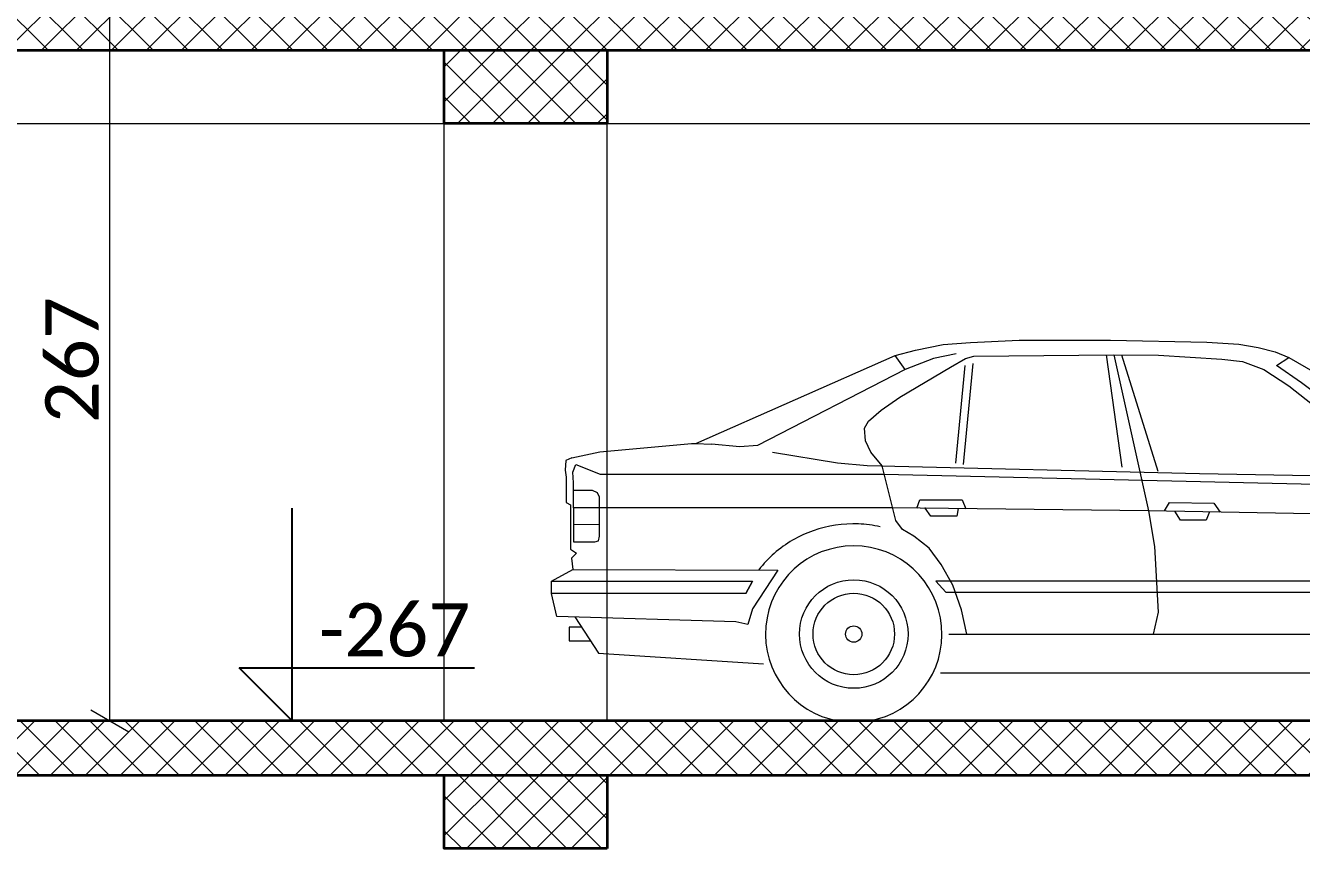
# Model space of a CAD drawing. Header units: millimetres. Extents: x -310 to 171125, y -3027 to 55843.
# Drawn here: x 135443 to 140142, y 5156 to 8187 of the extents above; entities that cross this region are included whole.
import ezdxf

# ---------------------------------------------------------------- set-up
doc = ezdxf.new("R2010")
doc.units = ezdxf.units.MM
doc.header["$MEASUREMENT"] = 0
doc.layers.add('Dimensioning - General', color=7, linetype='Continuous')
doc.layers.add('Structural - Combined', color=7, linetype='Continuous')
for name, color, linetype, lineweight, true_color in [('Dimensioning - General_Pen_No__5', 7, 'Continuous', 25, 0x40a5ff), ('Dimensioning - General_Pen_No__61', 7, 'Continuous', 20, 0x6a6a6a), ('Dimensioning - General_Pen_No__88', 7, 'Continuous', 20, 0xfd4435), ('Structural - Bearing_Pen_No__82', 7, 'Continuous', 20, 0xaaaaaa)]:
    doc.layers.add(name, color=color, linetype=linetype, lineweight=lineweight, true_color=true_color)
for name, color, linetype, lineweight in [('Structural - Bearing_Pen_No__1', 7, 'Continuous', 13), ('Structural - Bearing_Pen_No__7', 7, 'Continuous', 35), ('Structural - Combined_Pen_No__2', 8, 'Continuous', 15)]:
    doc.layers.add(name, color=color, linetype=linetype, lineweight=lineweight)
doc.layers.get('0').off()
doc.styles.add('GENERATED_STYLE_6', font='calibril.ttf')
doc.dimstyles.new('GENERATED_STYLE__1', dxfattribs={"dimtxt": 195.999997, "dimasz": 106.4, "dimexe": 0.18, "dimexo": 0.0625, "dimgap": 0.09, "dimtad": 1, "dimdec": 0, "dimlfac": 0.1, "dimzin": 0, "dimdsep": 46, "dimtxsty": 'GENERATED_STYLE_6', "dimblk": 'ARROWHEAD_2', "dimblk1": 'ARROWHEAD_2', "dimblk2": 'ARROWHEAD_2', "dimcen": 0.09, "dimse1": 1, "dimse2": 1, "dimclrd": 256, "dimclre": 256, "dimclrt": 256, "dimadec": 0, "dimazin": 0, "dimtfac": 1, "dimtdec": 4, "dimtmove": 0, "dimatfit": 3, "dimfxl": 1, "dimtolj": 1, "dimtzin": 0, "dimarcsym": 0})
pattern_1 = [(45, (0, 0), (-64.346715, 64.346715), []), (135, (0, 0), (64.346715, 64.346715), [])]

# ---------------------------------------------------------------- blocks, each defined once
blk = doc.blocks.new('Car Elev 02 16[3]', base_point=(142099.8, 5625.6))
at = {"layer": 'Structural - Combined_Pen_No__2', "color": 8, "linetype": 'Continuous', "lineweight": 15}
for p, q in [((138721, 6991.4), (138822.2, 7011.7)), ((138822.2, 7011.7), (138923.8, 7019.9)), ((138923.8, 7019.9), (139102.2, 7027.6)), ((139102.2, 7027.6), (139438.6, 7027.6)), ((139438.6, 7027.6), (139794, 7020.8)), ((139794, 7020.8), (139911.2, 7012.7)), ((139911.2, 7012.7), (139983, 7000.6)), ((137911.4, 6647.8), (138645.2, 6971)), ((138645.2, 6971), (138721, 6991.4)), ((138682.7, 6919.8), (138645.2, 6971)), ((138787.3, 6960.8), (138682.7, 6919.8)), ((138870.6, 6977.7), (138787.3, 6960.8)), ((138850, 6928.3), (138904.4, 6960.4)), ((138904.4, 6960.4), (138935.3, 6969)), ((138935.3, 6969), (139450.8, 6973.9)), ((139423.4, 6973.6), (139480.8, 6559.6)), ((139450.8, 6973.9), (139615.6, 6972.3)), ((139450.8, 6973.9), (139579, 6399.9)), ((139478.9, 6973.6), (139612.9, 6545.3)), ((139615.6, 6972.3), (139849.4, 6957.8)), ((139849.4, 6957.8), (139924.9, 6949.1)), ((139983, 7000.6), (140045.6, 6984.4)), ((140045.6, 6984.4), (140095.8, 6964.1)), ((140050.9, 6934.1), (140095.8, 6964.1)), ((140095.8, 6964.1), (140491.7, 6735.4)), ((138682.7, 6919.8), (138138.6, 6639.5)), ((138663.5, 6818.3), (138850, 6928.3)), ((138902, 6935), (138867.9, 6574.6)), ((138897.5, 6569.6), (138932.8, 6942.3)), ((139924.9, 6949.1), (140003.7, 6920.2)), ((140003.7, 6920.2), (140095.8, 6859.2)), ((140142.3, 6870.9), (140050.9, 6934.1)), ((140400.7, 6675.4), (140142.3, 6870.9)), ((138594.6, 6770.7), (138663.5, 6818.3)), ((140095.8, 6859.2), (140355.4, 6654.5)), ((138548, 6729.4), (138594.6, 6770.7)), ((138532.7, 6703.6), (138548, 6729.4)), ((138536.1, 6657.3), (138532.7, 6703.6)), ((137557.8, 6617), (137895.3, 6647.9)), ((137895.3, 6647.9), (137911.4, 6647.8)), ((137911.4, 6647.8), (137968.9, 6644.5)), ((138073.7, 6634.5), (137968.9, 6644.5)), ((138138.6, 6639.5), (138073.7, 6634.5)), ((138555.8, 6615.6), (138536.1, 6657.3)), ((137433.1, 6585.3), (137429.7, 6549.7)), ((137454.6, 6594.6), (137433.1, 6585.3)), ((137454.6, 6594.6), (137557.8, 6617)), ((138433.2, 6574.6), (138193.5, 6614.6)), ((138598, 6564.6), (138555.8, 6615.6)), ((137429.7, 6549.7), (137434.6, 6523.4)), ((137459.1, 6541.2), (137469.6, 6569.6)), ((137461.4, 6502.7), (137459.1, 6541.2)), ((137469.6, 6569.6), (137559.5, 6534.7)), ((137559.5, 6534.7), (138604.7, 6534.7)), ((138543, 6564.6), (138433.2, 6574.6)), ((139766.2, 6535.1), (138543, 6564.6)), ((138647.7, 6363.8), (138598, 6564.6)), ((138604.7, 6534.7), (140555.1, 6489.7)), ((140418.6, 6524.7), (139766.2, 6535.1)), ((137434.6, 6523.4), (137434.6, 6429.8)), ((137461.4, 6409.9), (137461.4, 6502.7)), ((137531.1, 6474.7), (137461.4, 6474.7)), ((137548.8, 6465.5), (137531.1, 6474.7)), ((137556.4, 6449.8), (137548.8, 6465.5)), ((137556.4, 6306), (137556.4, 6449.8)), ((138725.8, 6408.9), (138736.1, 6439.8)), ((138736.1, 6439.8), (138892.5, 6439.8)), ((138892.5, 6439.8), (138906.6, 6407)), ((137434.6, 6429.8), (137450.1, 6421.3)), ((137450.1, 6421.3), (137450.1, 6257.8)), ((138632.9, 6409.9), (137461.4, 6409.9)), ((137461.4, 6409.9), (137461.4, 6285)), ((139579, 6399.9), (138632.9, 6409.9)), ((138777.7, 6379.9), (138756.2, 6408.6)), ((138878, 6407.3), (138872.6, 6379.7)), ((140595.1, 6379.9), (139579, 6399.9)), ((139579, 6399.9), (139601.1, 6268.1)), ((139637.8, 6398.7), (139656.4, 6429.8)), ((139656.4, 6429.8), (139820.1, 6428)), ((139696.4, 6364.9), (139676.5, 6398)), ((139803.4, 6395.5), (139791.2, 6364.9)), ((139820.1, 6428), (139843, 6394.7)), ((137461.4, 6349.6), (137556.4, 6349.5)), ((138672.8, 6330), (138647.7, 6363.8)), ((138872.6, 6379.7), (138777.7, 6379.9)), ((139791.2, 6364.9), (139696.4, 6364.9)), ((137553, 6288.9), (137556.4, 6306)), ((138714.6, 6306), (138672.8, 6330)), ((138771.4, 6261.4), (138714.6, 6306)), ((137450.1, 6257.8), (137471.6, 6243.7)), ((137461.4, 6285), (137539.5, 6285)), ((137539.5, 6285), (137553, 6288.9)), ((138815.7, 6201.4), (138771.4, 6261.4)), ((139601.1, 6268.1), (139614.5, 6025.6)), ((137471.6, 6243.7), (137453.5, 6224.4)), ((137453.5, 6224.4), (137459.1, 6183.1)), ((137379.9, 6140.2), (137459.1, 6183.1)), ((137459.1, 6183.1), (138213.5, 6181.3)), ((138213.5, 6181.3), (138120.9, 6038.9)), ((138857.6, 6125.3), (138815.7, 6201.4)), ((137379.9, 6094.3), (137379.9, 6140.2)), ((137379.9, 6140.2), (138120.2, 6140.2)), ((138120.2, 6140.2), (138095.8, 6094.3)), ((138095.8, 6094.3), (138120.2, 6140.2)), ((140864.7, 6140.2), (138795, 6140.2)), ((138795, 6140.2), (138832.6, 6100.3)), ((138890.3, 6034.8), (138857.6, 6125.3)), ((137399.7, 6010.4), (137379.9, 6094.3)), ((138095.8, 6094.3), (137379.9, 6094.3)), ((138832.6, 6100.3), (140914.6, 6100.3)), ((138120.9, 6038.9), (138103.7, 5980.5)), ((138909.7, 5945.5), (138890.3, 6034.8)), ((139614.5, 6025.6), (139595.5, 5945.5)), ((138058.7, 5990.5), (137399.7, 6010.4)), ((137490.8, 5970.5), (137444.6, 5970.5)), ((137444.6, 5970.5), (137444.6, 5920.5)), ((137465.9, 6008.4), (137553.6, 5875.1)), ((138103.7, 5980.5), (138058.7, 5990.5)), ((138843.6, 5945.5), (140899.1, 5945.5)), ((137444.6, 5920.5), (137523.7, 5920.6)), ((137553.6, 5875.1), (138160.4, 5835.6)), ((138812.5, 5803.2), (140943.7, 5801.8)), ((138550.8, 5625.6), (138435.5, 5625.6))]:
    blk.add_line(p, q, dxfattribs=at)
for centre, radius in [((138493.4, 5945.5), 200), ((138493.4, 5945.5), 150), ((138493.2, 5945.5), 30)]:
    blk.add_circle(centre, radius, dxfattribs=at)
for centre, radius, start, end in [((138493.1, 5898.1), 453.2, 87.7686, 109.2004), ((138493.6, 5899.9), 451.3, 77.6143, 87.824), ((138487.4, 5913.3), 437, 109.1518, 131.1124), ((138493.2, 5945.4), 325, 280.2197, 259.7803), ((138471.2, 5931.7), 412.5, 131.1011, 142.5701)]:
    blk.add_arc(centre, radius, start, end, dxfattribs=at)
for p in [(138756.2, 6408.6), (138435.5, 5625.6)]:
    blk.add_point(p, dxfattribs=at)
blk = doc.blocks.new('Dimension_20', base_point=(136425, 5625.6))
at = {"layer": 'Dimensioning - General_Pen_No__5', "color": 161, "linetype": 'Continuous', "lineweight": 25, "true_color": 0x40a5ff}
for p, q in [((136425, 5625.6), (136425, 6409.6)), ((136425, 5625.6), (136229, 5821.6)), ((136229, 5821.6), (136425, 5821.6)), ((136425, 5821.6), (137095.8, 5821.6))]:
    blk.add_line(p, q, dxfattribs=at)
at = {"layer": 'Dimensioning - General_Pen_No__5', "color": 161, "lineweight": 25, "true_color": 0x40a5ff, "insert": (136523, 5860.8), "char_height": 196, "attachment_point": 7, "style": 'GENERATED_STYLE_6'}
blk.add_mtext('\\A1;{\\pql;\\fCalibri Light|b0|i0|c0|p34;-267}', dxfattribs=at)
blk = doc.blocks.new('*D152')
at = {"layer": 'Dimensioning - General_Pen_No__61', "color": 251, "linetype": 'Continuous', "lineweight": 20, "true_color": 0x6a6a6a, "transparency": 16777216}
for p, q in [((135682.9, 8336), (135822.9, 8255.2)), ((135857.9, 8295.6), (135647.9, 8295.6)), ((135752.9, 5625.6), (135752.9, 8295.6)), ((135682.9, 5666), (135822.9, 5585.2))]:
    blk.add_line(p, q, dxfattribs=at)
at = {"layer": 'Dimensioning - General_Pen_No__88', "color": 20, "lineweight": 20, "true_color": 0xfd4435, "transparency": 16777216, "insert": (135713.7, 6722.3), "char_height": 196, "attachment_point": 7, "rotation": 90, "style": 'GENERATED_STYLE_6'}
blk.add_mtext('\\A1;{\\pql;\\fCalibri Light|b0|i0|c0|p34;267}', dxfattribs=at)
blk = doc.blocks.new('ARROWHEAD_2')
at = {"color": 0, "linetype": 'Continuous', "lineweight": 0}
for p, q in [((-0.378, -0.655), (0.378, 0.655)), ((0, 0), (-1, 0))]:
    blk.add_line(p, q, dxfattribs=at)

msp = doc.modelspace()

# ---------------------------------------------------------------- hatches: boundary and pattern name
at = {"layer": 'Structural - Bearing_Pen_No__1', "linetype": 'Continuous', "lineweight": 13}
h = msp.add_hatch(dxfattribs=at)
h.set_pattern_fill('CONCRETE_BLOCK', style=0, pattern_type=2)
h.set_pattern_definition(pattern_1)
h.paths.add_polyline_path([(142585.2, 8095.6), (142585.2, 8295.6), (124443.9, 8295.6), (124443.9, 8095.6)])
h = msp.add_hatch(dxfattribs=at)
h.set_pattern_fill('CONCRETE_BLOCK', style=0, pattern_type=2)
h.set_pattern_definition(pattern_1)
h.paths.add_polyline_path([(137585.2, 7825.6), (136985.2, 7825.6), (136985.2, 8095.6), (137585.2, 8095.6)])
h = msp.add_hatch(dxfattribs=at)
h.set_pattern_fill('CONCRETE_BLOCK', style=0, pattern_type=2)
h.set_pattern_definition(pattern_1)
h.paths.add_polyline_path([(142585.2, 5425.6), (142585.2, 5625.6), (123712.1, 5625.6), (123712.1, 5425.6)])
h = msp.add_hatch(dxfattribs=at)
h.set_pattern_fill('CONCRETE_BLOCK', style=0, pattern_type=2)
h.set_pattern_definition(pattern_1)
h.paths.add_polyline_path([(137585.2, 5155.6), (136985.2, 5155.6), (136985.2, 5425.6), (137585.2, 5425.6)])

# ---------------------------------------------------------------- linework, layer by layer
at = {"layer": 'Structural - Bearing_Pen_No__1', "color": 7, "linetype": 'Continuous', "lineweight": 13}
for p, q in [((124835.2, 8095.6), (142585.2, 8095.6)), ((130185.2, 5625.6), (142585.2, 5625.6)), ((124535.1, 5425.6), (142585.2, 5425.6))]:
    msp.add_line(p, q, dxfattribs=at)
at = {"layer": 'Structural - Bearing_Pen_No__7', "color": 7, "linetype": 'Continuous', "lineweight": 35, "flags": 128}
for points in [[(142585.2, 8095.6), (142585.2, 8295.6), (124443.9, 8295.6), (124443.9, 8095.6)], [(137585.2, 7825.6), (136985.2, 7825.6), (136985.2, 8095.6), (137585.2, 8095.6)], [(142585.2, 5425.6), (142585.2, 5625.6), (123712.1, 5625.6), (123712.1, 5425.6)], [(137585.2, 5155.6), (136985.2, 5155.6), (136985.2, 5425.6), (137585.2, 5425.6)]]:
    msp.add_lwpolyline(points, close=True, dxfattribs=at)
at = {"layer": 'Structural - Bearing_Pen_No__82', "color": 253, "linetype": 'Continuous', "lineweight": 20, "true_color": 0xaaaaaa}
for p, q in [((132335.2, 7825.6), (135585.2, 7825.6)), ((135585.2, 7825.6), (136785.2, 7825.6)), ((136785.2, 7825.6), (136985.2, 7825.6)), ((136985.2, 5625.6), (136985.2, 7825.6)), ((137585.2, 7825.6), (141785.2, 7825.6)), ((137585.2, 5625.6), (137585.2, 7825.6))]:
    msp.add_line(p, q, dxfattribs=at)

# ---------------------------------------------------------------- block references
at = {"layer": 'Dimensioning - General', "color": 161, "linetype": 'Continuous', "lineweight": 25, "true_color": 0x40a5ff}
msp.add_blockref('Dimension_20', (136425, 5625.6), dxfattribs=at)
at = {"layer": 'Structural - Combined', "color": 161, "linetype": 'Continuous', "lineweight": 20, "true_color": 0xaaaaff}
msp.add_blockref('Car Elev 02 16[3]', (142099.8, 5625.6), dxfattribs=at)

# ---------------------------------------------------------------- dimensions: what is measured, and where the dimension line sits
at = {"layer": 'Dimensioning - General', "color": 251, "linetype": 'Continuous', "lineweight": 20, "true_color": 0x6a6a6a}
dim = msp.add_linear_dim(base=(135752.9, 8295.6), p1=(109745.6, 5625.6), p2=(109661.3, 8295.6), angle=90, dimstyle='GENERATED_STYLE__1', dxfattribs=at)
dim.commit()
dim.dimension.update_dxf_attribs({"geometry": '*D152', "text_midpoint": (135615.7, 6946.4), "dimtype": 160, "text_rotation": 90})

doc.saveas('drawing.dxf')
